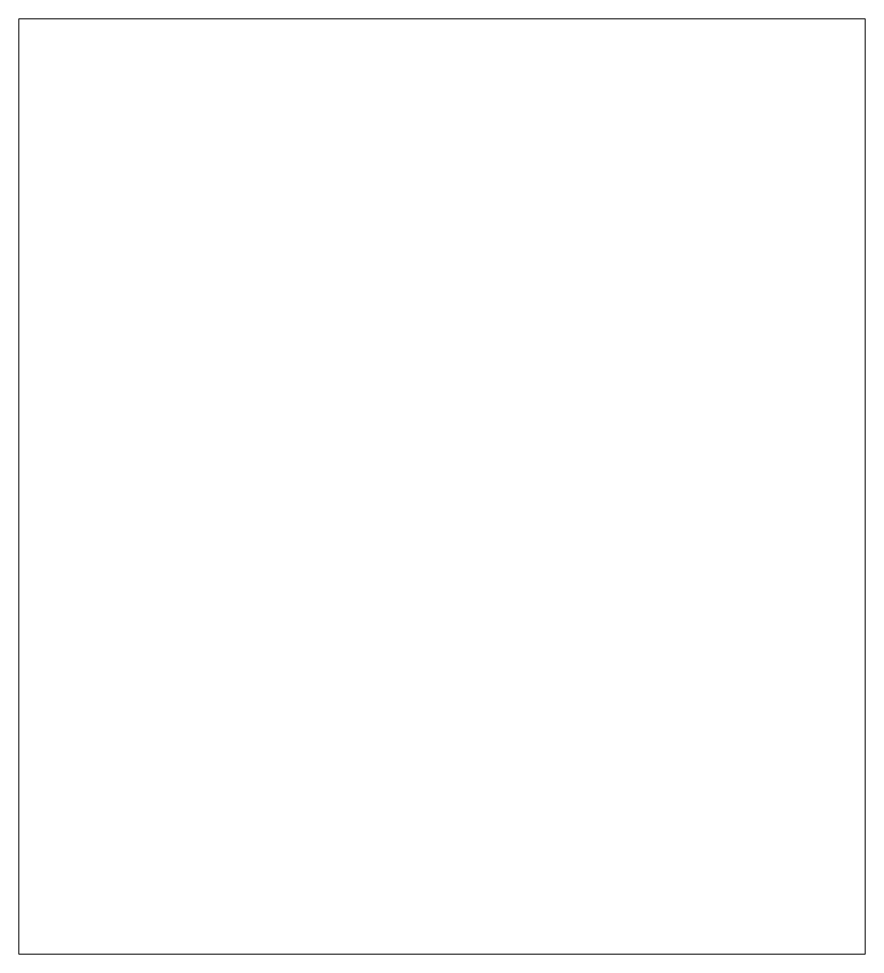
# Model space of a CAD drawing. Header units: inches. Extents: x -1.94 to 1.94, y -2.54 to 1.75.
import ezdxf

# ---------------------------------------------------------------- set-up
doc = ezdxf.new("R2010")
doc.units = ezdxf.units.IN
doc.header["$MEASUREMENT"] = 0

msp = doc.modelspace()

# ---------------------------------------------------------------- linework, layer by layer
at = {"color": 7, "linetype": 'Continuous', "lineweight": 15}
for p, q in [((-1.9375, 1.75), (1.9375, 1.75)), ((-1.9375, 1.75), (-1.9375, -2.535)), ((1.9375, 1.75), (1.9375, -2.535)), ((-1.9375, -2.535), (1.9375, -2.535))]:
    msp.add_line(p, q, dxfattribs=at)

doc.saveas('drawing.dxf')
